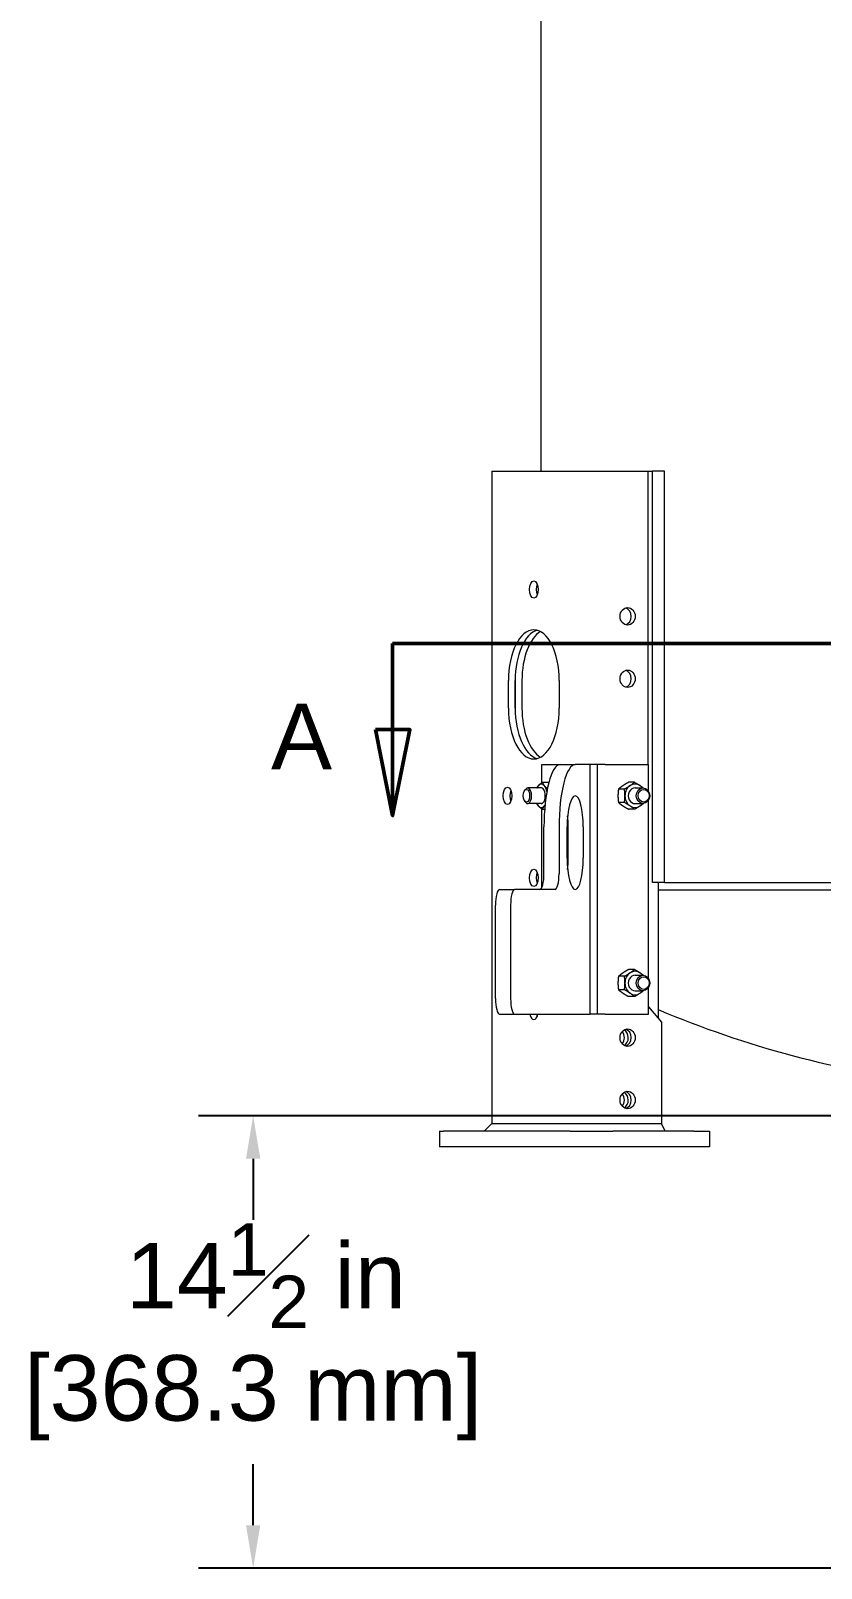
# Model space of a CAD drawing. Header units: inches. Extents: x 17 to 469, y 7 to 301.
# Drawn here: x 186.02 to 211.35, y 42.08 to 91.35 of the extents above; entities that cross this region are included whole.
import ezdxf

# ---------------------------------------------------------------- set-up
doc = ezdxf.new("R2010")
doc.units = ezdxf.units.IN
doc.header["$LTSCALE"] = 14
doc.header["$MEASUREMENT"] = 0
doc.linetypes.add('DOUBLE_DASH_CHAIN', pattern=[1.2403, 0.6614, -0.0827, 0.1654, -0.0827, 0.1654, -0.0827])
for name, color, linetype, lineweight in [('Dimension (ANSI)', 7, 'Continuous', 25), ('Section Line', 7, 'DOUBLE_DASH_CHAIN', 50), ('Visible (ANSI)', 7, 'Continuous', 50)]:
    doc.layers.add(name, color=color, linetype=linetype, lineweight=lineweight)
doc.styles.add('MEMCOR Medium', font='arial.ttf')
doc.dimstyles.new('Default (ANSI)', dxfattribs={"dimscale": 14, "dimtxt": 0.15, "dimasz": 0.098425, "dimexe": 0.125, "dimexo": 0.0625, "dimgap": 0.031496, "dimtad": 0, "dimtih": 1, "dimtoh": 1, "dimdec": 4, "dimrnd": 1e-08, "dimzin": 3, "dimdsep": 46, "dimlunit": 5, "dimtxsty": 'MEMCOR Medium', "dimcen": 0.09, "dimdle": 0.393701, "dimclrd": 256, "dimclre": 256, "dimclrt": 256, "dimadec": 0, "dimazin": 1, "dimtfac": 0.8, "dimtofl": 0, "dimtmove": 0, "dimatfit": 3, "dimfxl": 1, "dimfrac": 1, "dimtolj": 1, "dimtzin": 4, "dimlwd": -1, "dimlwe": -1, "dimarcsym": 0})

# ---------------------------------------------------------------- blocks, each defined once
blk = doc.blocks.new('*D20')
at = {"layer": 'Defpoints', "color": 0, "transparency": 16777216}
for p in [(193.146, 56.581), (215.128, 56.581), (213.92, 42.081)]:
    blk.add_point(p, dxfattribs=at)
at = {"layer": 'Dimension (ANSI)', "transparency": 16777216}
for p, q in [((214.253, 56.581), (191.396, 56.581)), ((193.146, 55.203), (193.146, 53.245)), ((193.146, 43.459), (193.146, 45.416)), ((213.045, 42.081), (191.396, 42.081))]:
    blk.add_line(p, q, dxfattribs=at)
for points in [[(192.916, 55.203), (193.375, 55.203), (193.146, 56.581)], [(192.916, 43.459), (193.375, 43.459), (193.146, 42.081)]]:
    blk.add_solid(points, dxfattribs=at)
at = {"layer": 'Dimension (ANSI)', "transparency": 16777216, "char_height": 2.1, "attachment_point": 5, "style": 'MEMCOR Medium'}
for s, insert in [('\\A1; 14{\\H0.8x;\\S1#2;} in', (193.146, 51.459)), ('\\A1;[368.3 mm]', (193.146, 47.544))]:
    blk.add_mtext(s, dxfattribs=dict(at, insert=insert))
blk = doc.blocks.new('2dTransSection0')
at = {"layer": 'Section Line', "linetype": 'DOUBLE_DASH_CHAIN', "ltscale": 0.490011}
blk.add_line((14.1154, 5.1223), (17.4431, 5.1223), dxfattribs=at)
at = {"layer": 'Section Line', "linetype": 'Continuous'}
for p, q in [((14.1154, 5.1223), (14.4043, 5.1223)), ((14.1154, 5.1223), (14.1154, 4.9255)), ((14.0761, 4.9255), (14.1154, 4.7286)), ((14.1548, 4.9255), (14.0761, 4.9255)), ((14.1154, 4.9255), (14.1154, 4.7286)), ((14.1154, 4.7286), (14.1548, 4.9255))]:
    blk.add_line(p, q, dxfattribs=at)
at = {"layer": 'Section Line', "linetype": 'Continuous', "flags": 128}
blk.add_lwpolyline([(14.0761, 4.9255), (14.1154, 4.7286), (14.1548, 4.9255), (14.0761, 4.9255)], dxfattribs=at)
at = {"layer": 'Section Line'}
blk.add_solid([(14.0761, 4.9255), (14.1154, 4.7286), (14.1548, 4.9255), (14.0761, 4.9255)], dxfattribs=at)
at = {"layer": 'Section Line', "insert": (13.837, 4.8345), "char_height": 0.15, "attachment_point": 7, "style": 'MEMCOR Medium'}
blk.add_mtext('A', dxfattribs=at)

msp = doc.modelspace()

# ---------------------------------------------------------------- linework, layer by layer
at = {"layer": 'Visible (ANSI)', "linetype": 'Continuous', "lineweight": 18}
for p, q in [((202.37779, 77.23489), (202.37779, 128.80389)), ((200.7981, 77.23489), (200.89054, 77.23489)), ((200.7981, 77.23489), (200.7981, 56.33489)), ((200.89054, 77.23489), (203.39225, 77.23489)), ((203.39225, 77.23489), (204.3348, 77.23489)), ((204.3348, 77.23489), (205.79554, 77.23489)), ((205.79554, 77.23489), (205.94676, 77.23489)), ((205.79554, 77.23489), (205.79554, 67.83489)), ((206.32406, 77.23489), (205.94676, 77.23489)), ((205.94676, 64.05389), (205.94676, 77.23489)), ((206.32406, 64.05389), (206.32406, 77.23489)), ((201.32639, 69.64489), (201.32639, 70.52489)), ((201.5429, 69.64489), (201.5429, 70.52489)), ((201.5429, 70.52489), (201.5429, 69.64489)), ((201.75941, 70.52489), (201.75941, 69.64489)), ((202.95639, 70.52489), (202.95639, 69.64489)), ((202.39574, 67.83489), (202.98311, 67.83489)), ((202.39574, 67.25598), (202.39574, 67.83489)), ((202.98311, 67.83489), (203.46607, 67.83489)), ((203.94435, 67.83489), (203.46607, 67.83489)), ((204.17893, 67.83489), (203.94435, 67.83489)), ((203.94435, 59.83489), (203.94435, 67.83489)), ((204.42516, 67.83489), (204.17893, 67.83489)), ((204.17893, 59.83489), (204.17893, 67.83489)), ((204.42516, 67.83489), (205.8108, 67.83489)), ((205.8108, 66.98503), (205.8108, 67.83489)), ((201.84618, 67.0005), (201.87343, 67.03903)), ((202.38283, 67.08489), (201.94559, 67.08489)), ((202.41177, 67.2679), (202.62201, 67.2679)), ((205.04378, 67.05139), (204.85327, 67.05139)), ((205.36854, 67.2679), (205.17803, 67.2679)), ((205.38525, 67.08489), (205.63769, 67.08489)), ((201.84618, 66.66927), (201.87343, 66.63074)), ((202.38283, 66.58489), (201.94559, 66.58489)), ((205.04378, 66.61838), (204.85327, 66.61838)), ((205.38525, 66.58489), (205.63769, 66.58489)), ((205.8108, 60.98503), (205.8108, 66.68475)), ((202.39574, 63.89124), (202.39574, 66.41379)), ((202.41177, 66.40188), (202.48671, 66.40188)), ((205.36854, 66.40188), (205.17803, 66.40188)), ((202.46547, 64.33489), (202.46547, 65.83489)), ((202.94843, 65.83489), (202.94843, 64.33489)), ((203.20725, 64.83489), (203.20725, 65.83489)), ((203.24193, 64.83489), (203.24193, 65.83489)), ((203.72489, 65.83489), (203.72489, 64.83489)), ((206.32406, 64.05389), (205.94676, 64.05389)), ((206.12838, 64.05389), (206.12838, 59.70055)), ((206.32406, 64.05389), (231.43215, 64.05389)), ((201.04196, 63.83489), (201.52493, 63.83489)), ((202.81902, 63.83489), (201.52493, 63.83489)), ((231.62783, 63.80889), (206.12838, 63.80889)), ((200.91255, 60.33489), (200.91255, 63.33489)), ((201.39552, 63.33489), (201.39552, 60.33489)), ((205.36854, 61.2679), (205.17803, 61.2679)), ((205.04378, 61.05139), (204.85327, 61.05139)), ((205.04378, 60.61838), (204.85327, 60.61838)), ((205.38525, 61.08489), (205.63769, 61.08489)), ((205.8108, 59.83489), (205.8108, 60.68475)), ((205.36854, 60.40188), (205.17803, 60.40188)), ((205.38525, 60.58489), (205.63769, 60.58489)), ((201.04196, 59.83489), (201.52493, 59.83489)), ((201.52493, 59.83489), (203.94435, 59.83489)), ((204.17893, 59.83489), (203.94435, 59.83489)), ((204.42516, 59.83489), (204.17893, 59.83489)), ((204.42516, 59.83489), (205.8108, 59.83489)), ((205.8108, 60.06726), (206.22855, 59.58489)), ((206.22855, 59.58489), (206.22855, 56.33489)), ((200.7981, 56.33489), (200.5481, 56.08489)), ((200.7981, 56.33489), (200.89054, 56.33489)), ((200.89054, 56.33489), (203.39225, 56.33489)), ((203.39225, 56.33489), (204.3348, 56.33489)), ((204.3348, 56.33489), (206.22855, 56.33489)), ((206.35355, 56.08489), (206.22855, 56.33489)), ((199.1125, 56.08489), (199.24648, 56.08489)), ((199.1125, 56.08489), (199.1125, 55.58489)), ((203.30648, 56.08489), (199.24648, 56.08489)), ((203.30648, 56.08489), (204.6725, 56.08489)), ((207.27058, 56.08489), (204.6725, 56.08489)), ((207.27058, 56.08489), (207.77058, 56.08489)), ((207.77058, 56.08489), (207.77058, 55.58489)), ((199.24648, 55.58489), (199.1125, 55.58489)), ((203.30648, 55.58489), (199.24648, 55.58489)), ((204.6725, 55.58489), (203.30648, 55.58489)), ((207.27058, 55.58489), (204.6725, 55.58489)), ((207.77058, 55.58489), (207.27058, 55.58489))]:
    msp.add_line(p, q, dxfattribs=at)
msp.add_arc((218.8781, 90.21389), 32.81, 247.133045, 263.000496, dxfattribs=at)
for centre, major_axis, ratio in [((202.14139, 73.44489), (0, -0.28), 0.5), ((205.14602, 72.58489), (0, -0.28), 0.8660254), ((205.14602, 70.58489), (0, -0.28), 0.8660254), ((201.29554, 66.83489), (0, -0.28), 0.5), ((201.90472, 66.83489), (0, 0.20282), 0.5), ((205.63769, 66.83489), (0, -0.25), 0.8660254), ((205.66129, 66.83489), (0, -0.20281), 0.8660254), ((202.14139, 64.20389), (0, -0.28), 0.5), ((205.63769, 60.83489), (0, -0.25), 0.8660254), ((205.66129, 60.83489), (0, -0.20281), 0.8660254), ((205.14602, 59.08489), (0, -0.28), 0.8660254), ((205.14602, 57.08489), (0, -0.28), 0.8660254)]:
    msp.add_ellipse(centre, major_axis=major_axis, ratio=ratio, dxfattribs=at)
for centre, major_axis, ratio, start_param, end_param in [((202.3579, 73.44489), (0, 0.28), 0.5, 0.88393007, 2.25766259), ((202.3579, 73.44489), (0, -0.28), 0.5, 4.02552272, 5.39925524), ((205.02102, 72.58489), (0, -0.28), 0.8660254, 0.2606883, 2.88090435), ((202.14139, 70.52489), (0, 1.63), 0.5, 4.71238898, 7.85398163), ((202.3579, 70.52489), (0, 1.63), 0.5, 0.13321969, 1.57079633), ((202.3579, 70.52489), (0, 1.63), 0.5, 0.13321969, 1.57079633), ((202.57441, 70.52489), (0, 1.63), 0.5, 0.26888012, 1.57079633), ((205.02102, 70.58489), (0, -0.28), 0.8660254, 0.2606883, 2.88090435), ((202.14139, 69.64489), (0, -1.63), 0.5, 4.71238898, 7.85398163), ((202.3579, 69.64489), (0, -1.63), 0.5, 4.71238898, 6.14996562), ((202.3579, 69.64489), (0, -1.63), 0.5, 4.71238898, 6.14996562), ((202.57441, 69.64489), (0, -1.63), 0.5, 4.71238898, 6.01430518), ((202.98311, 65.83489), (0, 2), 0.25881905, 0, 1.57079633), ((203.46607, 65.83489), (0, 2), 0.25881905, 0, 1.57079633), ((201.51205, 66.83489), (0, -0.28), 0.5, 4.02552272, 5.39925524), ((201.94559, 66.83489), (0, -0.25), 0.5, 5.6678395, 10.04012377), ((202.38276, 66.83489), (0, -0.375), 0.5, 3.66519143, 3.98266132), ((202.38276, 66.83489), (0, 0.375), 0.5, 5.75958653, 6.80678408), ((202.38276, 66.83489), (0, -0.25014), 0.5, 6.25022773, 9.45773554), ((202.38276, 66.83489), (0, 0.375), 0.5, 5.08673131, 5.75958653), ((205.38529, 66.83489), (0, -0.375), 0.8660254, 3.66519143, 4.71238898), ((205.38529, 66.83489), (0, 0.25014), 0.8660254, 6.25022773, 9.45773554), ((205.38529, 66.83489), (0, 0.375), 0.8660254, 5.75958653, 6.80678408), ((205.38529, 66.83489), (0, 0.375), 0.8660254, 5.44211664, 5.75958653), ((202.38276, 66.83489), (0, -0.375), 0.5, 5.44211664, 5.75958653), ((202.38276, 66.83489), (0, 0.375), 0.5, 3.66519143, 3.80840268), ((203.46607, 65.83489), (0, 1), 0.25881905, 4.71238898, 7.85398163), ((205.38529, 66.83489), (0, -0.375), 0.8660254, 4.71238898, 5.75958653), ((205.38529, 66.83489), (0, 0.375), 0.8660254, 3.66519143, 3.98266132), ((202.38276, 66.83489), (0, -0.375), 0.5, 5.75958653, 6.80678408), ((202.98311, 65.83489), (0, 1), 0.25881905, 4.71238898, 5.08048906), ((205.38529, 66.83489), (0, -0.375), 0.8660254, 5.75958653, 6.80678408), ((203.46607, 64.83489), (0, -1), 0.25881905, 4.71238898, 7.85398163), ((202.98311, 64.83489), (0, 1), 0.25881905, 4.3442889, 4.71238898), ((202.3579, 64.20389), (0, 0.28), 0.5, 0.88393007, 2.25766259), ((202.3579, 64.20389), (0, -0.28), 0.5, 4.02552272, 5.39925524), ((202.33606, 64.33489), (0, -0.5), 0.25881905, 0, 1.57079633), ((202.81902, 64.33489), (0, -0.5), 0.25881905, 0, 1.57079633), ((201.04196, 63.33489), (0, 0.5), 0.25881905, 0, 1.57079633), ((201.52493, 63.33489), (0, 0.5), 0.25881905, 0, 1.57079633), ((205.38529, 60.83489), (0, -0.375), 0.8660254, 3.66519143, 4.71238898), ((205.38529, 60.83489), (0, 0.375), 0.8660254, 5.75958653, 6.80678408), ((205.38529, 60.83489), (0, 0.375), 0.8660254, 5.44211664, 5.75958653), ((205.38529, 60.83489), (0, -0.375), 0.8660254, 4.71238898, 5.75958653), ((205.38529, 60.83489), (0, 0.25014), 0.8660254, 6.25022773, 9.45773554), ((201.04196, 60.33489), (0, -0.5), 0.25881905, 4.71238898, 6.28318531), ((201.52493, 60.33489), (0, -0.5), 0.25881905, 4.71238898, 6.28318531), ((205.38529, 60.83489), (0, -0.375), 0.8660254, 5.75958653, 6.80678408), ((205.38529, 60.83489), (0, 0.375), 0.8660254, 3.66519143, 3.98266132), ((202.14139, 59.94089), (0, -0.28), 0.5, 5.10064134, 7.46572927), ((202.3579, 59.94089), (0, 0.28), 0.5, 1.95904869, 2.25766259), ((202.3579, 59.94089), (0, -0.28), 0.5, 5.10064134, 5.39925524), ((204.80047, 59.08089), (0, 0.28), 0.8660254, 3.94472607, 5.50010129), ((204.92547, 59.08089), (0, -0.28), 0.8660254, 0.4878674, 2.68513666), ((205.02102, 59.08489), (0, -0.28), 0.8660254, 0.2606883, 2.88090435), ((204.80047, 57.08089), (0, 0.28), 0.8660254, 3.94472607, 5.50010129), ((204.92547, 57.08089), (0, -0.28), 0.8660254, 0.4878674, 2.68513666), ((205.02102, 57.08489), (0, -0.28), 0.8660254, 0.2606883, 2.88090435)]:
    msp.add_ellipse(centre, major_axis=major_axis, ratio=ratio, start_param=start_param, end_param=end_param, dxfattribs=at)
for points, weights in [([(202.23862, 67.08489), (202.25783, 67.12365), (202.28901, 67.15965)], [1.01566285889, 1.02690849784, 1]), ([(202.28901, 67.15965), (202.33252, 67.20989), (202.41177, 67.2679)], [1, 1.0379548493, 1]), ([(202.41177, 67.2679), (202.433, 67.20989), (202.47651, 67.15965)], [1, 1.0379548493, 1]), ([(202.47651, 67.15965), (202.5137, 67.1167), (202.57577, 67.06901)], [1, 1.03226429011, 1.00967475071]), ([(204.85327, 67.05139), (204.83653, 66.93537), (204.83653, 66.83489)], [1, 1.0379548493, 1]), ([(204.99891, 67.15965), (204.92354, 67.10941), (204.85327, 67.05139)], [1, 1.0379548493, 1]), ([(205.17803, 67.2679), (205.07427, 67.20989), (204.99891, 67.15965)], [1, 1.0379548493, 1]), ([(205.04378, 67.05139), (205.14754, 67.10941), (205.22291, 67.15965)], [1, 1.0379548493, 1]), ([(205.06053, 66.83489), (205.06053, 66.93537), (205.04378, 67.05139)], [1, 1.0379548493, 1]), ([(205.22291, 67.15965), (205.29827, 67.20989), (205.36854, 67.2679)], [1, 1.0379548493, 1]), ([(205.36854, 67.2679), (205.4723, 67.20989), (205.54767, 67.15965)], [1, 1.0379548493, 1]), ([(205.54767, 67.15965), (205.60205, 67.12339), (205.65224, 67.08432)], [1, 1.0271025743, 1.01549865669]), ([(202.28901, 66.51013), (202.25783, 66.54613), (202.23862, 66.58489)], [1, 1.02690849784, 1.01566285889]), ([(202.49806, 66.53336), (202.48653, 66.5217), (202.47651, 66.51013)], [1.01318494439, 1.00849284752, 1]), ([(204.83653, 66.83489), (204.83653, 66.73441), (204.85327, 66.61838)], [1, 1.0379548493, 1]), ([(204.85327, 66.61838), (204.92354, 66.56037), (204.99891, 66.51013)], [1, 1.0379548493, 1]), ([(205.04378, 66.61838), (205.06053, 66.73441), (205.06053, 66.83489)], [1, 1.0379548493, 1]), ([(205.22291, 66.51013), (205.14754, 66.56037), (205.04378, 66.61838)], [1, 1.0379548493, 1]), ([(205.65224, 66.58545), (205.60205, 66.54638), (205.54767, 66.51013)], [1.01549865669, 1.0271025743, 1]), ([(202.41177, 66.40188), (202.33252, 66.45989), (202.28901, 66.51013)], [1, 1.0379548493, 1]), ([(202.47651, 66.51013), (202.433, 66.45989), (202.41177, 66.40188)], [1, 1.0379548493, 1]), ([(204.99891, 66.51013), (205.07427, 66.45989), (205.17803, 66.40188)], [1, 1.0379548493, 1]), ([(205.36854, 66.40188), (205.29827, 66.45989), (205.22291, 66.51013)], [1, 1.0379548493, 1]), ([(205.54767, 66.51013), (205.4723, 66.45989), (205.36854, 66.40188)], [1, 1.0379548493, 1]), ([(204.99891, 61.15965), (204.92354, 61.10941), (204.85327, 61.05139)], [1, 1.0379548493, 1]), ([(205.17803, 61.2679), (205.07427, 61.20989), (204.99891, 61.15965)], [1, 1.0379548493, 1]), ([(205.04378, 61.05139), (205.14754, 61.10941), (205.22291, 61.15965)], [1, 1.0379548493, 1]), ([(205.22291, 61.15965), (205.29827, 61.20989), (205.36854, 61.2679)], [1, 1.0379548493, 1]), ([(205.36854, 61.2679), (205.4723, 61.20989), (205.54767, 61.15965)], [1, 1.0379548493, 1]), ([(205.54767, 61.15965), (205.60205, 61.12339), (205.65224, 61.08432)], [1, 1.0271025743, 1.01549865669]), ([(204.85327, 61.05139), (204.83653, 60.93537), (204.83653, 60.83489)], [1, 1.0379548493, 1]), ([(204.83653, 60.83489), (204.83653, 60.73441), (204.85327, 60.61838)], [1, 1.0379548493, 1]), ([(204.85327, 60.61838), (204.92354, 60.56037), (204.99891, 60.51013)], [1, 1.0379548493, 1]), ([(205.06053, 60.83489), (205.06053, 60.93537), (205.04378, 61.05139)], [1, 1.0379548493, 1]), ([(205.04378, 60.61838), (205.06053, 60.73441), (205.06053, 60.83489)], [1, 1.0379548493, 1]), ([(205.22291, 60.51013), (205.14754, 60.56037), (205.04378, 60.61838)], [1, 1.0379548493, 1]), ([(204.99891, 60.51013), (205.07427, 60.45989), (205.17803, 60.40188)], [1, 1.0379548493, 1]), ([(205.36854, 60.40188), (205.29827, 60.45989), (205.22291, 60.51013)], [1, 1.0379548493, 1]), ([(205.54767, 60.51013), (205.4723, 60.45989), (205.36854, 60.40188)], [1, 1.0379548493, 1]), ([(205.65224, 60.58545), (205.60205, 60.54638), (205.54767, 60.51013)], [1.01549865669, 1.0271025743, 1])]:
    msp.add_rational_spline(points, weights, degree=2, dxfattribs=at)

# ---------------------------------------------------------------- block references
at = {"layer": 'Section Line', "xscale": 14, "yscale": 14, "zscale": 14}
msp.add_blockref('2dTransSection0', (0, 0), dxfattribs=at)

# ---------------------------------------------------------------- dimensions: what is measured, and where the dimension line sits
at = {"layer": 'Dimension (ANSI)'}
dim = msp.add_linear_dim(base=(193.14575, 56.58089), p1=(213.91981, 42.08089), p2=(215.1281, 56.58089), angle=270, text=' <> in\\X[368.3 mm]', dimstyle='Default (ANSI)', override={"dimgap": 0.031496, "dimdec": 4, "dimpost": '', "dimtol": 0, "dimlim": 0, "dimtp": 0, "dimtm": 0, "dimtdec": 2, "dimatfit": 1}, dxfattribs=at)
dim.commit()
dim.dimension.update_dxf_attribs({"geometry": '*D20', "text_midpoint": (193.14575, 49.33089), "dimtype": 160})

doc.saveas('drawing.dxf')
